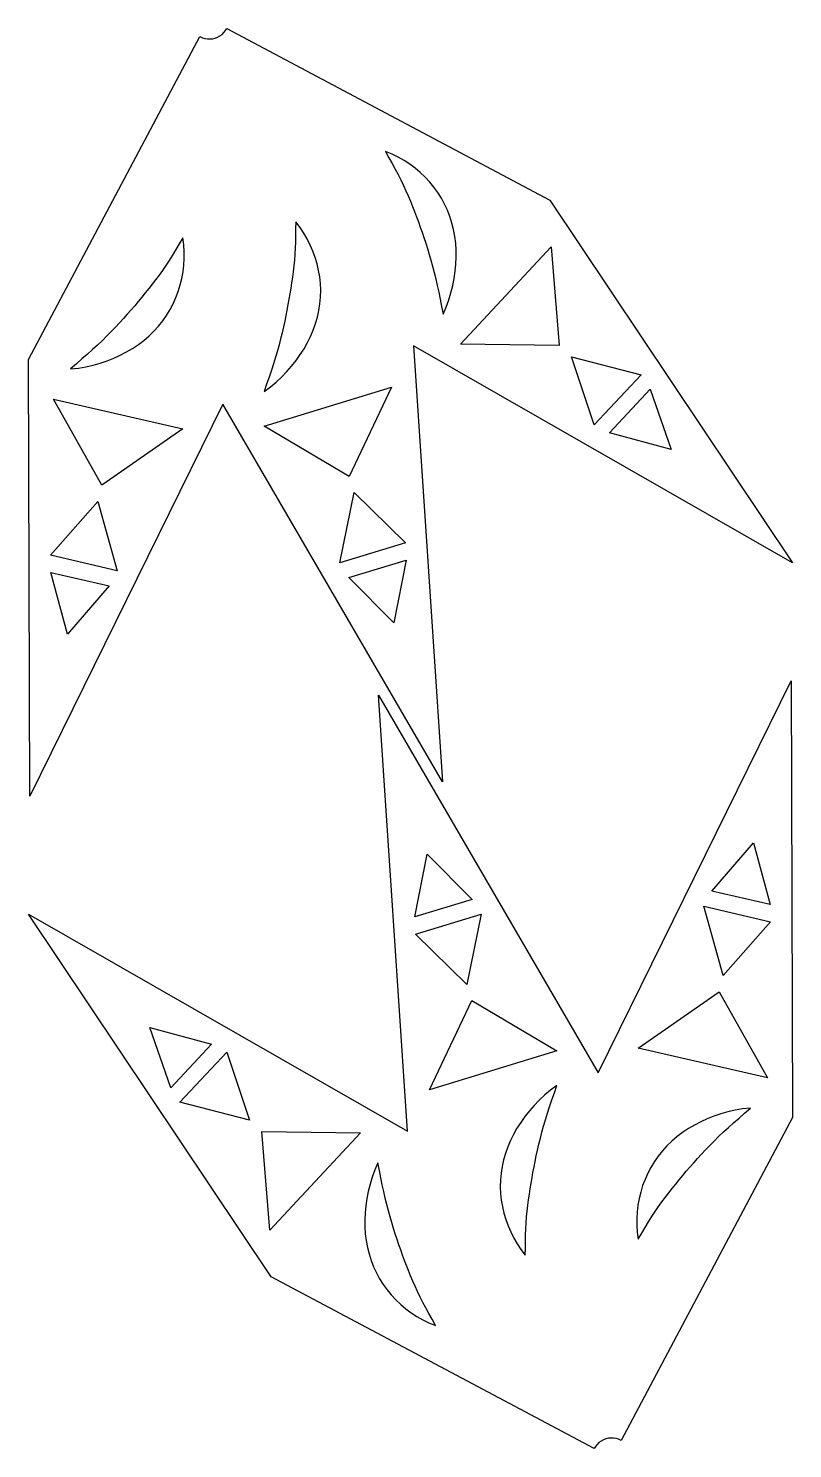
# Model space of a CAD drawing. Header units: metres. Extents: x 10 to 1160, y -2147 to -10.
import ezdxf

# ---------------------------------------------------------------- set-up
doc = ezdxf.new("R2010")
doc.units = ezdxf.units.M

msp = doc.modelspace()

# ---------------------------------------------------------------- linework, layer by layer
at = {"layer": 'CONTOUR'}
for points in [[(794.4, -268.21), (1159.92, -814.31), (589.65, -487.78), (633.14, -1143.48), (302.54, -575.56), (12.35, -1165.16), (10, -508.03), (268.21, -22.4), (271.79, -24.02), (275.54, -25.15), (279.42, -25.78), (283.34, -25.9), (287.24, -25.5), (291.06, -24.6), (294.73, -23.21), (298.19, -21.36), (301.38, -19.06), (304.23, -16.38), (306.72, -13.34), (308.78, -10)], [(375.51, -1888.77), (10, -1342.67), (580.27, -1669.2), (536.78, -1013.5), (867.38, -1581.42), (1157.57, -991.82), (1159.92, -1648.96), (901.71, -2134.58), (898.13, -2132.97), (894.37, -2131.84), (890.5, -2131.21), (886.58, -2131.09), (882.67, -2131.48), (878.85, -2132.38), (875.18, -2133.77), (871.73, -2135.63), (868.54, -2137.92), (865.68, -2140.61), (863.2, -2143.65), (861.14, -2146.98)]]:
    msp.add_lwpolyline(points, close=True, dxfattribs=at)
at = {"layer": 'HOLES'}
for points in [[(547.51, -195.38), (552.44, -204.55), (557.38, -213.17), (562.07, -221.61), (566.47, -229.91), (570.6, -238.1), (574.48, -246.19), (578.14, -254.19), (581.59, -262.11), (584.87, -269.96), (588.02, -277.75), (591.04, -285.52), (593.97, -293.29), (596.83, -301.07), (599.64, -308.91), (602.4, -316.83), (605.12, -324.87), (607.81, -333.06), (610.47, -341.42), (613.09, -349.99), (615.66, -358.8), (618.17, -367.86), (620.61, -377.2), (622.96, -386.83), (625.22, -396.78), (627.37, -407.05), (629.42, -417.65), (631.44, -428.61), (633.88, -440), (638.77, -429.32), (642.59, -418.56), (645.81, -407.78), (648.49, -397.01), (650.64, -386.26), (652.24, -375.53), (653.29, -364.84), (653.78, -354.22), (653.69, -343.68), (653.01, -333.25), (651.73, -322.95), (649.85, -312.82), (647.36, -302.87), (644.27, -293.15), (640.58, -283.69), (636.32, -274.51), (631.49, -265.65), (626.11, -257.14), (620.21, -248.99), (613.82, -241.23), (606.96, -233.89), (599.65, -226.96), (591.94, -220.47), (583.85, -214.42), (575.38, -208.82), (566.56, -203.69), (557.37, -199.09)], [(412.25, -301.26), (411.93, -311.67), (411.9, -321.61), (411.74, -331.26), (411.4, -340.65), (410.88, -349.81), (410.2, -358.76), (409.36, -367.51), (408.4, -376.09), (407.32, -384.53), (406.14, -392.86), (404.87, -401.1), (403.53, -409.29), (402.12, -417.46), (400.62, -425.65), (399.05, -433.89), (397.39, -442.22), (395.63, -450.65), (393.75, -459.22), (391.73, -467.95), (389.56, -476.86), (387.2, -485.97), (384.64, -495.27), (381.86, -504.79), (378.84, -514.53), (375.57, -524.5), (372.05, -534.72), (368.31, -545.22), (364.74, -556.3), (374.3, -549.49), (382.99, -542.08), (391.17, -534.36), (398.88, -526.37), (406.12, -518.13), (412.87, -509.64), (419.13, -500.92), (424.86, -491.96), (430.05, -482.79), (434.68, -473.42), (438.72, -463.86), (442.15, -454.14), (444.97, -444.28), (447.16, -434.32), (448.7, -424.28), (449.59, -414.2), (449.84, -404.11), (449.44, -394.05), (448.4, -384.04), (446.74, -374.13), (444.47, -364.34), (441.61, -354.69), (438.18, -345.21), (434.19, -335.92), (429.66, -326.84), (424.59, -317.99), (418.93, -309.4)], [(242.16, -325.33), (236.68, -334.18), (231.69, -342.78), (226.73, -351.05), (221.74, -359.02), (216.71, -366.69), (211.64, -374.1), (206.54, -381.26), (201.41, -388.21), (196.26, -394.98), (191.08, -401.6), (185.86, -408.1), (180.6, -414.52), (175.29, -420.89), (169.9, -427.24), (164.42, -433.59), (158.82, -439.97), (153.08, -446.4), (147.16, -452.88), (141.05, -459.43), (134.71, -466.06), (128.12, -472.76), (121.25, -479.55), (114.08, -486.4), (106.6, -493.33), (98.78, -500.32), (90.62, -507.41), (82.14, -514.63), (73.5, -522.44), (85.19, -521.33), (96.42, -519.26), (107.36, -516.67), (118.03, -513.6), (128.42, -510.08), (138.51, -506.11), (148.29, -501.68), (157.74, -496.79), (166.82, -491.44), (175.51, -485.63), (183.79, -479.38), (191.63, -472.68), (198.99, -465.55), (205.87, -458.01), (212.22, -450.09), (218.04, -441.81), (223.29, -433.19), (227.98, -424.28), (232.08, -415.1), (235.6, -405.68), (238.54, -396.07), (240.88, -386.28), (242.65, -376.36), (243.84, -366.32), (244.46, -356.19), (244.49, -345.99), (243.88, -335.72)], [(796.62, -338.8), (808.87, -486.95), (660.22, -485.07)], [(931.82, -531.06), (861.44, -606.53), (827.15, -504)], [(556.27, -550.02), (492.8, -684.46), (365.01, -608.5)], [(945.6, -552.93), (977.08, -643.81), (884.22, -618.76)], [(242.51, -612.78), (120.33, -697.46), (47.64, -567.79)], [(143.61, -825.99), (43.06, -802.78), (114.7, -721.82)], [(577.23, -784.12), (478.54, -814.3), (500.11, -708.36)], [(578.23, -809.96), (560.05, -904.41), (492.16, -836.28)], [(131.56, -848.87), (68.59, -921.57), (43.86, -828.62)], [(1038.36, -1308.11), (1101.33, -1235.42), (1126.05, -1328.36)], [(591.69, -1347.02), (609.87, -1252.58), (677.76, -1320.71)], [(592.69, -1372.86), (691.38, -1342.68), (669.81, -1448.62)], [(1026.3, -1330.99), (1126.86, -1354.2), (1055.21, -1435.16)], [(613.65, -1606.96), (677.12, -1472.53), (804.91, -1548.48)], [(927.41, -1544.21), (1049.59, -1459.52), (1122.28, -1589.2)], [(224.31, -1604.05), (192.84, -1513.17), (285.69, -1538.23)], [(238.09, -1625.93), (308.48, -1550.45), (342.77, -1652.98)], [(757.67, -1855.72), (757.99, -1845.31), (758.02, -1835.38), (758.18, -1825.73), (758.52, -1816.33), (759.03, -1807.17), (759.72, -1798.22), (760.56, -1789.47), (761.52, -1780.89), (762.6, -1772.45), (763.78, -1764.13), (765.04, -1755.89), (766.39, -1747.7), (767.8, -1739.52), (769.29, -1731.33), (770.86, -1723.09), (772.52, -1714.77), (774.29, -1706.33), (776.17, -1697.76), (778.19, -1689.03), (780.36, -1680.12), (782.72, -1671.02), (785.28, -1661.71), (788.06, -1652.19), (791.08, -1642.45), (794.35, -1632.48), (797.87, -1622.27), (801.6, -1611.77), (805.18, -1600.69), (795.61, -1607.49), (786.92, -1614.9), (778.74, -1622.62), (771.04, -1630.61), (763.8, -1638.85), (757.05, -1647.34), (750.79, -1656.07), (745.06, -1665.02), (739.87, -1674.19), (735.24, -1683.57), (731.2, -1693.13), (727.76, -1702.85), (724.95, -1712.7), (722.76, -1722.67), (721.22, -1732.7), (720.33, -1742.78), (720.08, -1752.87), (720.48, -1762.94), (721.52, -1772.94), (723.18, -1782.85), (725.44, -1792.65), (728.3, -1802.29), (731.74, -1811.77), (735.72, -1821.06), (740.25, -1830.14), (745.33, -1838.99), (750.99, -1847.58)], [(927.76, -1831.65), (933.24, -1822.8), (938.23, -1814.21), (943.19, -1805.93), (948.18, -1797.96), (953.21, -1790.29), (958.28, -1782.88), (963.38, -1775.72), (968.51, -1768.77), (973.66, -1762), (978.84, -1755.39), (984.06, -1748.88), (989.31, -1742.46), (994.63, -1736.09), (1000.01, -1729.74), (1005.5, -1723.39), (1011.09, -1717.01), (1016.84, -1710.59), (1022.75, -1704.1), (1028.87, -1697.55), (1035.21, -1690.92), (1041.8, -1684.22), (1048.67, -1677.44), (1055.83, -1670.58), (1063.32, -1663.66), (1071.14, -1656.66), (1079.3, -1649.58), (1087.78, -1642.35), (1096.42, -1634.54), (1084.73, -1635.65), (1073.5, -1637.72), (1062.56, -1640.32), (1051.89, -1643.38), (1041.5, -1646.9), (1031.4, -1650.88), (1021.63, -1655.31), (1012.18, -1660.2), (1003.1, -1665.54), (994.41, -1671.35), (986.13, -1677.61), (978.29, -1684.31), (970.92, -1691.43), (964.05, -1698.97), (957.7, -1706.89), (951.88, -1715.17), (946.63, -1723.79), (941.94, -1732.7), (937.83, -1741.88), (934.31, -1751.3), (931.38, -1760.92), (929.04, -1770.7), (927.27, -1780.63), (926.08, -1790.66), (925.46, -1800.79), (925.43, -1810.99), (926.04, -1821.26)], [(373.3, -1818.18), (361.05, -1670.03), (509.7, -1671.91)], [(622.41, -1961.61), (617.48, -1952.43), (612.54, -1943.81), (607.85, -1935.38), (603.45, -1927.07), (599.31, -1918.88), (595.43, -1910.79), (591.78, -1902.79), (588.33, -1894.87), (585.04, -1887.03), (581.9, -1879.23), (578.88, -1871.46), (575.94, -1863.7), (573.08, -1855.91), (570.28, -1848.07), (567.52, -1840.15), (564.8, -1832.11), (562.1, -1823.92), (559.45, -1815.56), (556.83, -1806.99), (554.26, -1798.19), (551.75, -1789.12), (549.31, -1779.79), (546.96, -1770.15), (544.7, -1760.2), (542.55, -1749.94), (540.49, -1739.33), (538.48, -1728.37), (536.04, -1716.98), (531.15, -1727.66), (527.33, -1738.42), (524.11, -1749.2), (521.43, -1759.97), (519.28, -1770.73), (517.68, -1781.46), (516.62, -1792.14), (516.14, -1802.76), (516.23, -1813.3), (516.91, -1823.73), (518.19, -1834.03), (520.07, -1844.17), (522.56, -1854.11), (525.65, -1863.83), (529.33, -1873.29), (533.6, -1882.47), (538.43, -1891.33), (543.81, -1899.85), (549.71, -1907.99), (556.1, -1915.75), (562.96, -1923.1), (570.26, -1930.02), (577.97, -1936.51), (586.07, -1942.56), (594.54, -1948.16), (603.35, -1953.29), (612.55, -1957.9)]]:
    msp.add_lwpolyline(points, close=True, dxfattribs=at)

doc.saveas('drawing.dxf')
